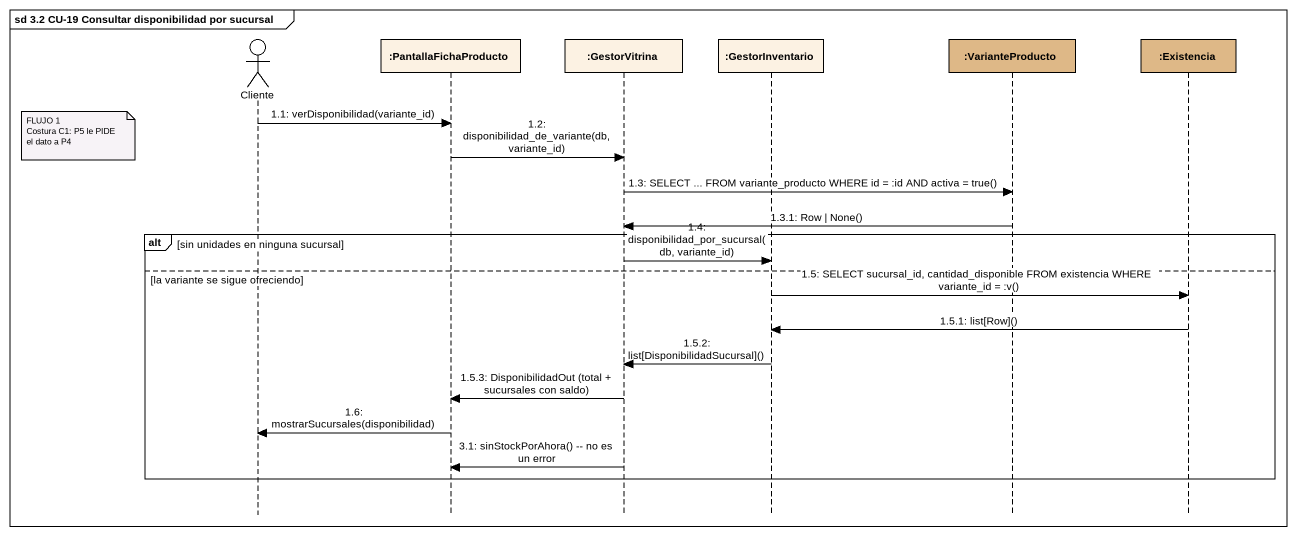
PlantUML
@startuml
mainframe sd 3.2 CU-19 Consultar disponibilidad por sucursal
hide footbox
actor Cliente
participant ":PantallaFichaProducto" as PantallaFichaProducto
participant ":GestorVitrina" as GestorVitrina
participant ":GestorInventario" as GestorInventario
participant ":VarianteProducto" as VarianteProducto #DEB887
participant ":Existencia" as Existencia #DEB887

Cliente -> PantallaFichaProducto : 1.1: verDisponibilidad(variante_id)
note left of Cliente
  FLUJO 1
  Costura C1: P5 le PIDE
  el dato a P4
end note
PantallaFichaProducto -> GestorVitrina : 1.2: disponibilidad_de_variante(db, variante_id)
GestorVitrina -> VarianteProducto : 1.3: SELECT ... FROM variante_producto WHERE id = :id AND activa = true()
VarianteProducto -> GestorVitrina : 1.3.1: Row | None()
alt sin unidades en ninguna sucursal
  GestorVitrina -> GestorInventario : 1.4: disponibilidad_por_sucursal(db, variante_id)
else la variante se sigue ofreciendo
  GestorInventario -> Existencia : 1.5: SELECT sucursal_id, cantidad_disponible FROM existencia WHERE variante_id = :v()
  Existencia -> GestorInventario : 1.5.1: list[Row]()
  GestorInventario -> GestorVitrina : 1.5.2: list[DisponibilidadSucursal]()
  GestorVitrina -> PantallaFichaProducto : 1.5.3: DisponibilidadOut (total + sucursales con saldo)
  PantallaFichaProducto -> Cliente : 1.6: mostrarSucursales(disponibilidad)
  GestorVitrina -> PantallaFichaProducto : 3.1: sinStockPorAhora() -- no es un error
end
@enduml
